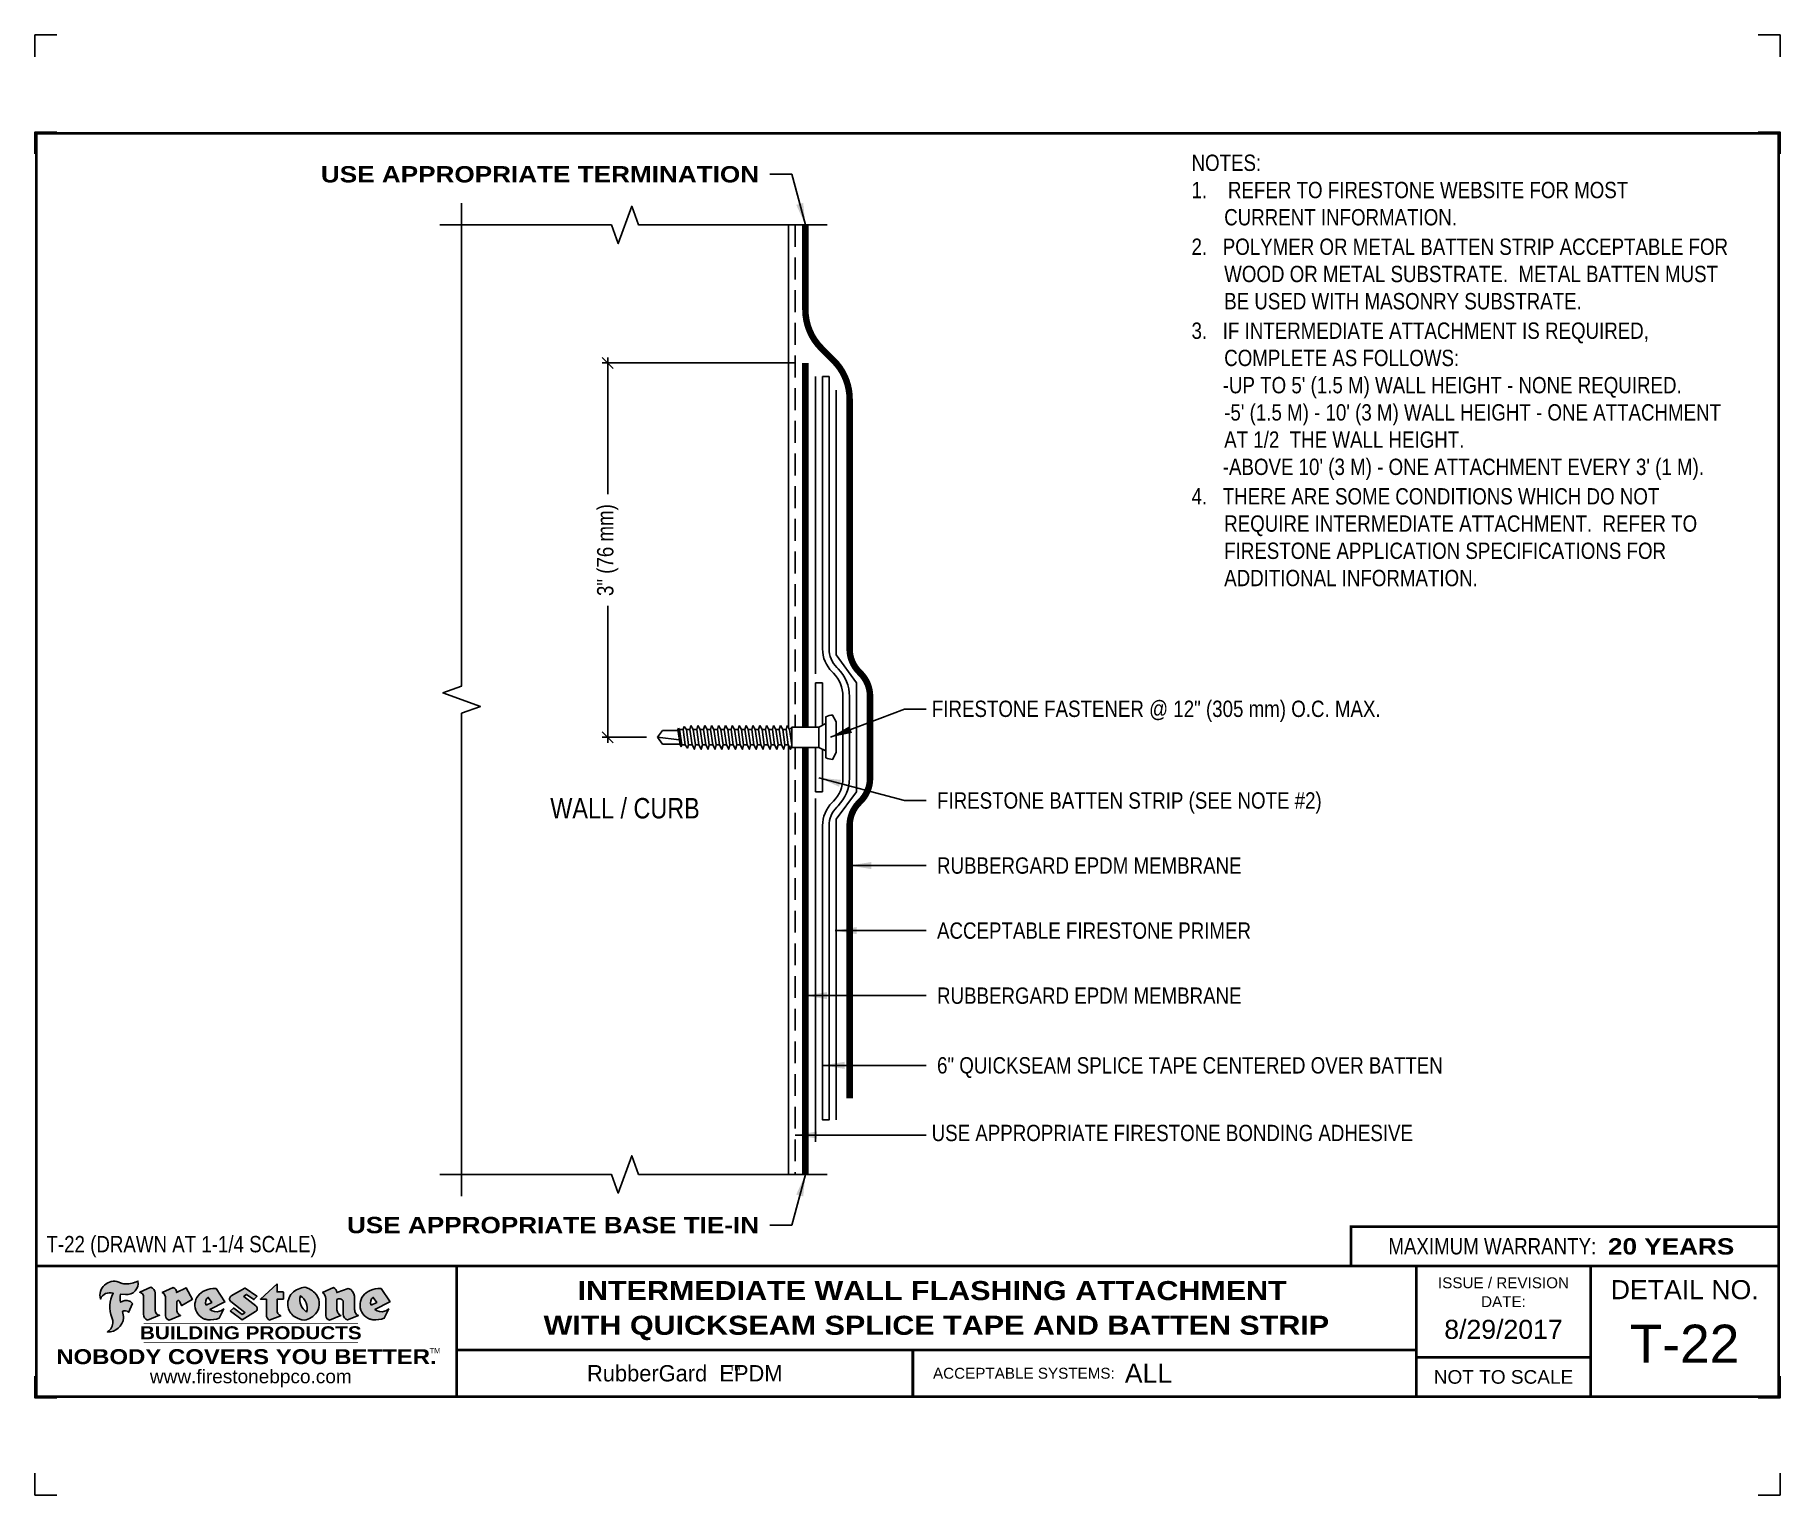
# Model space of a CAD drawing. Header units: inches. Extents: x 255.4 to 275.5, y -129.7 to -112.9.
import ezdxf
from ezdxf.enums import TextEntityAlignment as Align

# ---------------------------------------------------------------- set-up
doc = ezdxf.new("R2010")
doc.units = ezdxf.units.IN
doc.header["$MEASUREMENT"] = 0
doc.linetypes.add('HIDDEN', pattern=[0.375, 0.25, -0.125])
doc.layers.get('0').update_dxf_attribs({"linetype": 'CONTINUOUS'})
doc.layers.get('DEFPOINTS').update_dxf_attribs({"linetype": 'CONTINUOUS'})
for name, color, linetype in [('FSBP-ACCESSORY-FIRESTONE', 7, 'CONTINUOUS'), ('FSBP-ADHESIVE', 1, 'HIDDEN'), ('FSBP-ANNO-NOTE', 7, 'CONTINUOUS'), ('FSBP-MEMBRANE', 7, 'CONTINUOUS'), ('FSBP-TTLB', 7, 'CONTINUOUS'), ('FSBP-TTLB-BORDER', 7, 'CONTINUOUS'), ('FSBP-TTLB-TEXT', 7, 'CONTINUOUS'), ('FSBP-WALL-CURB', 9, 'CONTINUOUS')]:
    doc.layers.add(name, color=color, linetype=linetype)
doc.styles.add('FSBP_ARIAL', font='arial.ttf')
doc.styles.add('FSBP_ARIAL_BOLD', font='')
doc.styles.add('FSBP_ARIAL_NAR', font='ARIALN.TTF')
doc.styles.add('FSBP_BANKGOTHIC', font='bgothm.ttf')
doc.styles.get('FSBP_ARIAL_BOLD').set_extended_font_data('Arial Black')
doc.linetypes.add('ZIGZAG', pattern='A,0.0001,-0.2,[131,ltypeshp.shx,S=0.2,R=0,X=-0.2,Y=0],-0.4,[131,ltypeshp.shx,S=0.2,R=180,X=0.2,Y=0],-0.2', length=0.8001)
doc.dimstyles.new('FSBP-DIM', dxfattribs={"dimtxt": 0.1875, "dimasz": 0.125, "dimexe": 0.0625, "dimexo": 0.125, "dimgap": 0.125, "dimtad": 0, "dimdec": 0, "dimzin": 1, "dimdsep": 46, "dimlunit": 4, "dimtxsty": 'FSBP_ARIAL_NAR', "dimblk": 'OBLIQUE', "dimcen": 0.09375, "dimdle": 0.0625, "dimclrd": 256, "dimclre": 256, "dimclrt": 256, "dimadec": 0, "dimazin": 0, "dimtfac": 1, "dimtdec": 0, "dimtmove": 1, "dimatfit": 3, "dimfxl": 0, "dimtolj": 1, "dimtzin": 0, "dimlwd": -1, "dimlwe": -1, "dimarcsym": 0})
doc.dimstyles.new('FSBP-LEADER', dxfattribs={"dimtxt": 0.1875, "dimasz": 0.25, "dimexe": 0.0625, "dimexo": 0.125, "dimgap": 0.125, "dimtad": 0, "dimtih": 1, "dimtoh": 1, "dimdec": 4, "dimzin": 0, "dimdsep": 46, "dimlunit": 4, "dimtxsty": 'FSBP_ARIAL_NAR', "dimcen": 0.09375, "dimclrd": 256, "dimclre": 256, "dimclrt": 256, "dimadec": 0, "dimazin": 0, "dimtfac": 1, "dimtdec": 4, "dimtofl": 0, "dimtmove": 0, "dimatfit": 3, "dimfxl": 0, "dimtolj": 1, "dimtzin": 0, "dimlwd": -1, "dimlwe": -1, "dimarcsym": 0})

# ---------------------------------------------------------------- blocks, each defined once
blk = doc.blocks.new('FSBP_AP_FASTENER_02')
at = {"layer": 'FSBP-ACCESSORY-FIRESTONE'}
for p, q in [((-0.125, 0), (-0.09375, -0.0625)), ((0.09375, -0.0625), (0.125, 0)), ((-0.09375, -0.0625), (-0.09375, -0.3125)), ((-0.09375, -0.0625), (0.09375, -0.0625)), ((0.09375, -0.0625), (0.09375, -0.3125)), ((-0.09375, -0.3125), (-0.0703125, -0.3325892857142776)), ((-0.0703125, -0.3641565527315151), (-0.0703125, -0.3957238197487527)), ((-0.0703125, -0.4272910867660471), (-0.0703125, -0.4588583537832847)), ((0.0703125, -0.3440672670172376), (0.0703125, -0.3756345340344751)), ((0.0703125, -0.4072018010517695), (0.0703125, -0.4387690680690071)), ((0.0703125, -0.4703363350862446), (0.0703125, -0.501903602103539)), ((-0.0703125, -0.4904256208005222), (-0.0703125, -0.5219928878178166)), ((-0.0703125, -0.5535601548350542), (-0.0703125, -0.5851274218523486)), ((-0.0703125, -0.6166946888695861), (-0.0703125, -0.6482619558868237)), ((0.0703125, -0.5334708691207766), (0.0703125, -0.5650381361380141)), ((0.0703125, -0.5966054031553085), (0.0703125, -0.6281726701725461)), ((-0.0703125, -0.6798292229041181), (-0.0703125, -0.7113964899213556)), ((-0.0703125, -0.7429637569385932), (-0.0703125, -0.7745310239558876)), ((0.0703125, -0.6597399371897836), (0.0703125, -0.691307204207078)), ((0.0703125, -0.7228744712243156), (0.0703125, -0.7544417382415531)), ((0.0703125, -0.7860090052588475), (0.0703125, -0.8175762722760851)), ((-0.0703125, -0.8060982909731251), (-0.0703125, -0.8376655579903627)), ((-0.0703125, -0.8692328250076571), (-0.0703125, -0.9008000920248946)), ((-0.0703125, -0.9323673590421322), (-0.0703125, -0.9639346260594266)), ((0.0703125, -0.8491435392933226), (0.0703125, -0.880710806310617)), ((0.0703125, -0.9122780733278546), (0.0703125, -0.943845340345149)), ((-0.0703125, -0.9955018930766641), (-0.0703125, -1.027069160093902)), ((-0.0703125, -1.058636427111196), (-0.0703125, -1.090203694128434)), ((0.0703125, -0.9754126073623866), (0.0703125, -1.006979874379624)), ((0.0703125, -1.038547141396919), (0.0703125, -1.070114408414156)), ((0.0703125, -1.101681675431394), (0.0703125, -1.133248942448688)), ((-0.0703125, -1.121770961145671), (-0.0703125, -1.153338228162966)), ((-0.0703125, -1.184905495180203), (-0.0703125, -1.216472762197441)), ((-0.0703125, -1.248040029214735), (-0.0703125, -1.279607296231973)), ((0.0703125, -1.164816209465926), (0.0703125, -1.196383476483163)), ((0.0703125, -1.227950743500458), (0.0703125, -1.259518010517695)), ((-0.0703125, -1.31117456324921), (-0.0703125, -1.342741830266505)), ((-0.0625, -1.498492581068092), (-0.0625, -1.35740939234654)), ((0, -1.545367581068092), (0.02460623630037162, -1.344965644303613)), ((0.0625, -1.498492581068092), (0.0625, -1.339552249489429)), ((0.0703125, -1.291085277534933), (0.0703125, -1.322652544552227)), ((0, -1.545367581068092), (-0.06250000000002842, -1.498492581068092)), ((0.0625, -1.498492581068092), (0, -1.545367581068092))]:
    blk.add_line(p, q, dxfattribs=at)
blk.add_lwpolyline([(0.1875, 0, 0.1250000000000271), (0.203125, 0.0625), (0.140625, 0.09375), (-0.140625, 0.09375), (-0.203125, 0.0625, 0.1250000000000271), (-0.1875, 0)], format="xyb", close=True, dxfattribs=at)
for points in [[(-0.109375, -0.3539532763657576), (-0.0703125, -0.3325892857142776), (0.0703125, -0.3125), (0.109375, -0.3227032763657576), (0.0703125, -0.3440672670172376), (-0.0703125, -0.3641565527315151)], [(-0.109375, -0.4170878104002895), (-0.0703125, -0.3957238197487527), (0.0703125, -0.3756345340344751), (0.109375, -0.3858378104002895), (0.0703125, -0.4072018010517695), (-0.0703125, -0.4272910867660471)], [(-0.109375, -0.4802223444347646), (-0.0703125, -0.4588583537832847), (0.0703125, -0.4387690680690071), (0.109375, -0.4489723444347646), (0.0703125, -0.4703363350862446), (-0.0703125, -0.4904256208005222)], [(-0.109375, -0.5433568784692966), (-0.0703125, -0.5219928878178166), (0.0703125, -0.501903602103539), (0.109375, -0.5121068784692966), (0.0703125, -0.5334708691207766), (-0.0703125, -0.5535601548350542)], [(-0.109375, -0.6064914125038285), (-0.0703125, -0.5851274218523486), (0.0703125, -0.5650381361380141), (0.109375, -0.5752414125038285), (0.0703125, -0.5966054031553085), (-0.0703125, -0.6166946888695861)], [(-0.109375, -0.6696259465383037), (-0.0703125, -0.6482619558868237), (0.0703125, -0.6281726701725461), (0.109375, -0.6383759465383037), (0.0703125, -0.6597399371897836), (-0.0703125, -0.6798292229041181)], [(-0.109375, -0.7327604805728356), (-0.0703125, -0.7113964899213556), (0.0703125, -0.691307204207078), (0.109375, -0.7015104805728356), (0.0703125, -0.7228744712243156), (-0.0703125, -0.7429637569385932)], [(-0.109375, -0.7958950146073676), (-0.0703125, -0.7745310239558876), (0.0703125, -0.7544417382415531), (0.109375, -0.7646450146073676), (0.0703125, -0.7860090052588475), (-0.0703125, -0.8060982909731251)], [(-0.109375, -0.8590295486418427), (-0.0703125, -0.8376655579903627), (0.0703125, -0.8175762722760851), (0.109375, -0.8277795486418427), (0.0703125, -0.8491435392933226), (-0.0703125, -0.8692328250076571)], [(-0.109375, -0.9221640826763746), (-0.0703125, -0.9008000920248946), (0.0703125, -0.880710806310617), (0.109375, -0.8909140826763746), (0.0703125, -0.9122780733278546), (-0.0703125, -0.9323673590421322)], [(-0.109375, -0.9852986167109066), (-0.0703125, -0.9639346260594266), (0.0703125, -0.943845340345149), (0.109375, -0.9540486167109066), (0.0703125, -0.9754126073623866), (-0.0703125, -0.9955018930766641)], [(-0.109375, -1.048433150745382), (-0.0703125, -1.027069160093902), (0.0703125, -1.006979874379624), (0.109375, -1.017183150745382), (0.0703125, -1.038547141396919), (-0.0703125, -1.058636427111196)], [(-0.109375, -1.111567684779914), (-0.0703125, -1.090203694128434), (0.0703125, -1.070114408414156), (0.109375, -1.080317684779914), (0.0703125, -1.101681675431394), (-0.0703125, -1.121770961145671)], [(-0.109375, -1.174702218814446), (-0.0703125, -1.153338228162966), (0.0703125, -1.133248942448688), (0.109375, -1.143452218814446), (0.0703125, -1.164816209465926), (-0.0703125, -1.184905495180203)], [(-0.109375, -1.237836752848978), (-0.0703125, -1.216472762197441), (0.0703125, -1.196383476483163), (0.109375, -1.206586752848978), (0.0703125, -1.227950743500458), (-0.0703125, -1.248040029214735)], [(-0.099609375, -1.29957619759773), (-0.0703125, -1.279607296231973), (0.0703125, -1.259518010517695), (0.099609375, -1.271116376169175), (0.0703125, -1.291085277534933), (-0.0703125, -1.31117456324921)], [(-0.0849609375, -1.352726280949355), (-0.0703125, -1.342741830266505), (0.0703125, -1.322652544552227), (0.0849609375, -1.328451727377967), (0.0703125, -1.338436178060817), (-0.0703125, -1.358525463775095)]]:
    blk.add_lwpolyline(points, close=True, dxfattribs=at)
blk.add_lwpolyline([(-0.09375, -0.3125), (0.09375, -0.3125)], dxfattribs=at)
blk = doc.blocks.new('_OBLIQUE')
at = {"color": 0, "linetype": 'ByBlock'}
blk.add_line((-0.5, -0.5), (0.5, 0.5), dxfattribs=at)
blk = doc.blocks.new('*D4')
at = {"layer": 'DEFPOINTS', "color": 0}
for p in [(262.0213424125699, -116.6586940893816), (264.2905954306198, -116.6586940893816), (262.5932609542847, -120.9555690893816)]:
    blk.add_point(p, dxfattribs=at)
at = {"layer": 'FSBP-ANNO-NOTE'}
for p, q in [((264.1655954306198, -116.6586940893816), (261.9588424125699, -116.6586940893816)), ((262.0213424125699, -116.5961940893816), (262.0213424125699, -118.1654833970214)), ((262.0213424125699, -121.0180690893816), (262.0213424125699, -119.4487797817417)), ((262.4682609542847, -120.9555690893816), (261.9588424125699, -120.9555690893816))]:
    blk.add_line(p, q, dxfattribs=at)
at = {"layer": 'FSBP-ANNO-NOTE', "xscale": 0.125, "yscale": 0.125, "zscale": 0.125}
for p, rotation in [((262.0213424125699, -116.6586940893816), 90), ((262.0213424125699, -120.9555690893816), 270)]:
    blk.add_blockref('_OBLIQUE', p, dxfattribs=dict(at, rotation=rotation))
at = {"layer": 'FSBP-ANNO-NOTE', "insert": (262.0213424125699, -118.8071315893815), "char_height": 0.1875, "attachment_point": 5, "rotation": 90, "style": 'FSBP_ARIAL_NAR'}
blk.add_mtext('\\A1;3" (76 mm)', dxfattribs=at)
blk = doc.blocks.new('TTLB-EPDM_2')
at = {"layer": 'FSBP-TTLB-TEXT'}
h = blk.add_hatch(color=1, dxfattribs=at)
edge = h.paths.add_edge_path()
edge.add_arc((1.037309769669573, -0.1982514792917306), 0.1319107607348553, 264.0410451462098, 370.3106169565175)
edge.add_arc((1.027551646585694, 0.1214293576525799), 0.3273056962876235, 270.05058356628535, 295.23459397187514, ccw=False)
edge.add_arc((1.022801957313345, -0.06680179986895154), 0.1391656561713503, 249.3281275763668, 272.0749124149863, ccw=False)
edge.add_line((0.9736743133014443, -0.1970076156048179), (0.9474927838574558, -0.1852745150568325))
edge.add_arc((0.8939498971398288, -0.3394262635682071), 0.1631857907024099, 70.84590087378872, 194.3325259843273)
edge.add_arc((0.8444260109029493, -0.4259936440910768), 0.1179914261095279, 70.96950098067128, 156.9641407594482, ccw=False)
edge.add_arc((1.153141409296894, -0.4684497516079468), 0.3110405457095052, 150.3231137483159, 203.2084295854517)
edge.add_arc((0.7562495500622943, -0.6412608153899899), 0.1218587156617311, 0.8849157075190988, 24.34668939894999, ccw=False)
edge.add_arc((0.7493781665697374, -0.6475258110744375), 0.1289731377238325, -58.36655102076742, 3.6216782311386737, ccw=False)
edge.add_arc((0.8256699029544474, -0.5792158350996106), 0.1783301886510354, 267.2205474105585, 354.1381621173521)
edge.add_arc((0.7903121048625305, -0.6011409294291745), 0.212787892960859, 0.9996158580669322, 21.00503380861244)
edge.add_arc((1.01880712263941, -0.5666691048185161), 0.05136395668415847, 40.82117713173261, 125.52727787225791, ccw=False)
edge.add_line((1.057676976260041, -0.5330924682126437), (1.102776947655911, -0.4308018311949837))
edge.add_arc((1.040858222524664, -0.4699705673995949), 0.07326744446031509, 32.31675181867256, 66.31481236598174)
edge.add_arc((1.032262518825329, -0.5063316993097662), 0.1102246948011782, 69.8179132332389, 125.254734720681)
edge.add_arc((1.127708877207287, -0.368959353531244), 0.1659710644737306, 164.1569669952081, 196.5811013160487, ccw=False)
edge.add_line((0.9680425188342383, -0.3236487780942383), (1.023615334387159, -0.3294494641845773))
h = blk.add_hatch(color=1, dxfattribs=at)
edge = h.paths.add_edge_path()
edge.add_line((1.275239419159561, -0.6223407783464694), (1.415345367376062, -0.5660418822574371))
edge.add_arc((1.421019305783958, -0.5090099247487757), 0.05731350411836949, 181.9717871001989, 264.31851000495806, ccw=False)
edge.add_line((1.363739737527226, -0.5109819325197265), (1.363412352251203, -0.3102363679013962))
edge.add_arc((1.294263659668751, -0.3103491388303989), 0.06914878453844908, 0.0934405599591014, 72.42834396969012)
edge.add_line((1.315139561173908, -0.2444268274366692), (1.186839444240604, -0.3024209471341379))
edge.add_arc((1.175246268095289, -0.3585110609420917), 0.05727567197445628, -0.017399788185912257, 78.322067691347, ccw=False)
edge.add_line((1.232521937428658, -0.3585284546236807), (1.232574268422297, -0.555126496687123))
edge.add_arc((1.305699496415486, -0.5558575689677219), 0.07312888236350451, 179.4272023230205, 245.3845503102953)
h = blk.add_hatch(color=1, dxfattribs=at)
edge = h.paths.add_edge_path()
edge.add_line((1.792026821926584, -0.3839679064720229), (1.722158956877934, -0.2518542302253621))
edge.add_arc((1.720119655279638, -0.2529327078887852), 0.002306916790721817, 27.87197133405656, 117.3766794470751)
edge.add_line((1.719058846382097, -0.250884159729182), (1.610638460368705, -0.3070279753467702))
edge.add_arc((1.547088841662962, -0.3061026658494403), 0.06355635479880145, 359.165808011073, 425.8793658831422)
edge.add_line((1.573061729235633, -0.2480956029480268), (1.446879247402876, -0.3051325108639702))
edge.add_arc((1.407812067100189, -0.370357133046621), 0.07602957263902092, -3.441403975725109, 59.07992244284969, ccw=False)
edge.add_line((1.483704536400296, -0.3749210150788969), (1.483704536400296, -0.5723838140635706))
edge.add_arc((1.54053746518044, -0.568254406115083), 0.05698275005415228, 184.1557352478595, 255.3066498366543)
edge.add_line((1.526084036778343, -0.6233736605654059), (1.657291340682093, -0.570650514527486))
edge.add_arc((1.688298576827198, -0.5021390388423987), 0.0752015358480571, 207.5160880841914, 245.649226723163, ccw=False)
edge.add_arc((1.721050197024907, -0.4914488168456328), 0.1093332836229113, 179.4823365255141, 204.5537900001094, ccw=False)
edge.add_line((1.611721375809452, -0.4904610114968335), (1.611721375809452, -0.4126404716788983))
edge.add_arc((1.628589765097195, -0.414159299036043), 0.01693662875851176, 28.356188110622725, 174.8549701683585, ccw=False)
edge.add_arc((1.627340435522395, -0.4197189881350504), 0.02111886817708033, 22.216893572439517, 40.10213956426492, ccw=False)
edge.add_line((1.646891420738257, -0.4117336534413738), (1.666638796144639, -0.4549750258192233))
edge.add_arc((1.668737246926742, -0.4540167099035481), 0.002306916790685496, 204.545128184284, 299.6323508190091)
edge.add_line((1.669877862091766, -0.4560219186518992), (1.791128135493295, -0.3870515928837648))
edge.add_line((1.791128135493295, -0.3870515928837648), (1.792026821926584, -0.3839679064720229))
h = blk.add_hatch(color=1, dxfattribs=at)
h.paths.add_polyline_path([(2.063388732080512, -0.2583237030618903, 0.02524281661523788), (2.025024361750752, -0.2610532129309178, 0.1213611957758757), (1.901773912052249, -0.3008158885520373, 0.6151668103976068), (1.93274136141747, -0.6099060679591872, 0.05306812109568645), (1.967936229862175, -0.617865745600497, 0.1150932231766138), (2.099126721549737, -0.5994933789882708), (2.151195569562105, -0.4944891916583316, -0.08755405562188731), (2.104230609512001, -0.5187113292177372, -0.265591761123442), (1.992692314386659, -0.5010701623316862), (2.165347897647223, -0.4141184325909109, 0.4518949533370738), (2.166222728871162, -0.4107679608846269)])
h.paths.add_polyline_path([(2.014217313945437, -0.4188965037300676), (1.951113654018855, -0.4515330109460507, -0.3720533890450154), (1.973177450672722, -0.3607130665457561)], flags=16)
h = blk.add_hatch(color=1, dxfattribs=at)
edge = h.paths.add_edge_path()
edge.add_arc((2.260407392426802, -0.3775796671688782), 0.04152450223225729, 123.20805433950699, 232.2027298779723, ccw=False)
edge.add_line((2.237665217914071, -0.3428366421988329), (2.393535971665983, -0.2540943745380986))
edge.add_arc((2.394677353533142, -0.2560991469722482), 0.002306916790741334, 55.64644466176611, 119.65426054492559, ccw=False)
edge.add_line((2.395979141996861, -0.2541946229174954), (2.531809646140459, -0.3470380726374032))
edge.add_arc((2.530468902927946, -0.3489153772789875), 0.002306916790700397, -42.731101238422525, 54.4661353739603, ccw=False)
edge.add_line((2.532163440279987, -0.3504807552658491), (2.498457913851155, -0.3869673252714421))
edge.add_arc((2.496763376499139, -0.3854019472845934), 0.002306916790672934, 233.7527076894875, 317.26889876138785, ccw=False)
edge.add_line((2.495399362263356, -0.38726241234572), (2.413849913492982, -0.3274738082119626))
edge.add_arc((2.412485899257181, -0.3293342732731342), 0.002306916790720064, 53.75270768979358, 124.4135619297835)
edge.add_line((2.41118211687575, -0.3274311136421062), (2.382933981293377, -0.346782838468144))
edge.add_arc((2.38423776367478, -0.3486859980991606), 0.002306916790694898, 124.4135619293799, 231.8459020253626)
edge.add_line((2.382812599816248, -0.3505000469010184), (2.519899969301207, -0.4581994452042721))
edge.add_arc((2.494247019847682, -0.4908523236374461), 0.04152450223225742, -55.21225898295222, 51.84590202520428, ccw=False)
edge.add_line((2.517938320565804, -0.5249552055672808), (2.364434947484597, -0.6179520922513717))
edge.add_arc((2.36323960192349, -0.6159790200102006), 0.002306916790726996, 233.2955624372927, 301.20872157023314, ccw=False)
edge.add_line((2.361860787187538, -0.6178285429225383), (2.231266621301074, -0.5204709167214361))
edge.add_arc((2.232647938930649, -0.5186232623475259), 0.002306916790697672, 135.5134179846393, 233.21798691998708, ccw=False)
edge.add_line((2.231002150870836, -0.5170067083764565), (2.262839375599356, -0.4845937328397696))
edge.add_arc((2.264485163659225, -0.4862102868108537), 0.002306916790748497, 53.0352839999411, 135.513417985369, ccw=False)
edge.add_line((2.265872365996302, -0.4843670465239001), (2.361834678328762, -0.5565872257804898))
edge.add_arc((2.363221880665761, -0.5547439854936304), 0.002306916790627066, 233.0352840000685, 302.2362632414394)
edge.add_line((2.36445241715569, -0.5566953042850713), (2.39428499383348, -0.5378823484768844))
edge.add_arc((2.393054457343549, -0.5359310296853765), 0.002306916790685166, 302.2362632406177, 412.2027298768422)
edge.add_line((2.394468296066179, -0.5341081404551886), (2.234958295420142, -0.4103916733127022))
h = blk.add_hatch(color=1, dxfattribs=at)
edge = h.paths.add_edge_path()
edge.add_line((2.763460561272041, -0.2072496393923444), (2.763460561272041, -0.2969520779963801))
edge.add_arc((2.765767478062699, -0.2969520779963943), 0.00230691679065842, 179.9999999996471, 269.9999999996471)
edge.add_line((2.765767478062685, -0.2992589947870528), (2.835417693520355, -0.2992589947870528))
edge.add_arc((2.835417693520355, -0.3015659115777538), 0.002306916790701052, 0, 90, ccw=False)
edge.add_line((2.837724610311056, -0.3015659115777538), (2.837724610311056, -0.3790761307453892))
edge.add_arc((2.83541769352037, -0.3790761307453749), 0.002306916790686842, 269.99999999964706, 359.99999999964706, ccw=False)
edge.add_line((2.835417693520355, -0.3813830475360618), (2.765767478062685, -0.3813830475360618))
edge.add_arc((2.765767478062699, -0.3836899643267202), 0.00230691679065842, 90.00000000035294, 180.0000000003529)
edge.add_line((2.763460561272041, -0.3836899643267344), (2.763460561272041, -0.5033995910642801))
edge.add_arc((2.836735953378943, -0.5071368822038516), 0.07337063740681413, 177.0802527808789, 245.3249543133826)
edge.add_line((2.806105814540615, -0.5738080530967267), (2.674529557384915, -0.6226036013049594))
edge.add_arc((2.708610405062069, -0.564298408791804), 0.06753517344606039, 177.0345319916277, 239.6926428024901, ccw=False)
edge.add_line((2.641165668230087, -0.560804539009709), (2.641165668230087, -0.3836899643267344))
edge.add_arc((2.638858751439429, -0.3836899643267202), 0.00230691679065842, 359.9999999996471, 449.999999999647)
edge.add_line((2.638858751439443, -0.3813830475360618), (2.572857950769389, -0.3813830475360618))
edge.add_line((2.572857950769389, -0.3813830475360618), (2.763460561272041, -0.2072496393923444))
h = blk.add_hatch(color=1, dxfattribs=at)
edge = h.paths.add_edge_path(flags=16)
edge.add_arc((2.940363509127394, -0.4847985213681437), 0.1684614578629418, 344.5558804047865, 417.0140046669545)
edge.add_arc((3.194458079644619, -0.3883534532477785), 0.1684614578629414, 164.5558804047864, 237.0140046669546)
edge = h.paths.add_edge_path()
edge.add_arc((3.069375116502199, -0.4399344555144872), 0.1828726885096673, 136.0914512150047, 191.213418978326)
edge.add_arc((3.064939550433406, -0.4318234379590333), 0.1803148804748503, 194.0167254156723, 240.6663730831859)
edge.add_arc((3.098047041778981, -0.3845058757092554), 0.2378525180183701, 239.2975390661776, 264.2889872773176)
edge.add_arc((3.04884478212623, -0.4190232383793012), 0.203760689247156, 277.1986764832036, 326.503572961274)
edge.add_arc((3.077739326803546, -0.4341046616465112), 0.171374865791709, 325.3768876809902, 406.3828327799087)
edge.add_arc((3.011839488065919, -0.4896144380417797), 0.2571945645850002, 44.28462553519766, 73.82901434867304)
edge.add_arc((3.117152499586992, -0.4983433120546693), 0.2579560664039132, 97.50292863483666, 134.1039137579027)
h = blk.add_hatch(color=1, dxfattribs=at)
edge = h.paths.add_edge_path()
edge.add_line((3.322690228557462, -0.5721896537377091), (3.322690228557462, -0.3749210150788969))
edge.add_arc((3.246797759257384, -0.3703571330465745), 0.076029572638996, 356.5585960242387, 419.0799224428129)
edge.add_line((3.285864939560099, -0.3051325108639702), (3.412047421392799, -0.2480956029480268))
edge.add_arc((3.386074533820159, -0.3061026658494941), 0.06355635479883807, 0.3962622833877276, 65.87936588318718, ccw=False)
edge.add_line((3.449629368605429, -0.3056631084210863), (3.580526418688805, -0.2593848434574539))
edge.add_arc((3.555744121700958, -0.3530904070730321), 0.09692726601172152, 2.366977007666776, 75.18615851992018, ccw=False)
edge.add_line((3.652588689330287, -0.3490873311063041), (3.652588689330287, -0.4883770011386872))
edge.add_arc((3.761877549389556, -0.4914934052703811), 0.1093332836229047, 178.3666365323574, 204.5537900000422)
edge.add_arc((3.729125929191727, -0.5021836272670953), 0.07520153584796169, 207.5160880841711, 245.2240541443093)
edge.add_line((3.697611150971852, -0.5704631245385627), (3.572585913552643, -0.6207021253773775))
edge.add_arc((3.59534718600759, -0.5526356419907701), 0.07177131519198746, 180.3328587115751, 251.51018566665869, ccw=False)
edge.add_line((3.523577081955409, -0.5530525936986663), (3.523577081955409, -0.4153032515383615))
edge.add_arc((3.486319529276879, -0.4148773504126441), 0.0372599868942854, 359.3450650296066, 449.0500281941028)
edge.add_arc((3.482769874121713, -0.4419622099033496), 0.06447454900600783, 86.29402372314017, 119.8211331593848)
edge.add_line((3.450707067966732, -0.3860252459975726), (3.450707067966732, -0.4904610114968335))
edge.add_arc((3.560035889182251, -0.491448816845647), 0.1093332836229751, 179.4823365255069, 204.5537900001023)
edge.add_arc((3.527284268984408, -0.5021390388424952), 0.07520153584796385, 207.5160880841699, 245.6492267231416)
edge.add_line((3.496277032839316, -0.570650514527486), (3.365069728935509, -0.6233736605654059))
edge.add_arc((3.37950248606194, -0.5682868177318081), 0.05694615642555727, 183.9298782390169, 255.318496325343, ccw=False)
h = blk.add_hatch(color=1, dxfattribs=at)
h.paths.add_polyline_path([(3.957695472291277, -0.2583237030618903, 0.02524281661523822), (3.919331101961575, -0.2610532129309178, 0.1085638477195505), (3.807890832595604, -0.2939221658134414, 0.6425897848490651), (3.827048101628293, -0.6099060679591872, 0.05306812109569052), (3.862242970072884, -0.617865745600497, 0.1150932231766133), (3.993433461760503, -0.5994933789882708), (4.045502309772871, -0.4944891916583316, -0.08755405562189084), (3.998537349722767, -0.5187113292177372, -0.2655917611234366), (3.886999054597368, -0.5010701623316862), (4.059654637857989, -0.4141184325909109, 0.4518949533370731), (4.060529469081928, -0.4107679608846269)])
h.paths.add_polyline_path([(3.90852405415626, -0.4188965037300676), (3.845420394229677, -0.4515330109460507, -0.3720533890450147), (3.867484190883488, -0.3607130665457561)], flags=16)
at = {"layer": 'DEFPOINTS', "linetype": 'Continuous', "ltscale": 1.75}
for points in [[(-0.015625, 13.88083333333333), (-0.015625, 14.13083333333333), (0.234375, 14.13083333333333)], [(20.01562500000003, 13.88083333333333), (20.01562500000003, 14.13083333333333), (19.76562500000003, 14.13083333333333)], [(-0.015625, -2.380833333333342), (-0.015625, -2.630833333333342), (0.234375, -2.630833333333342)], [(20.01562500000003, -2.380833333333342), (20.01562500000003, -2.630833333333342), (19.76562500000003, -2.630833333333342)]]:
    blk.add_lwpolyline(points, dxfattribs=at)
at = {"layer": 'DEFPOINTS', "color": 1}
for points in [[(0.234375, 13.015625), (-0.015625, 13.015625), (-0.015625, 12.765625)], [(20.015625, 12.765625), (20.015625, 13.015625), (19.765625, 13.015625)], [(0.234375, -1.515625), (-0.015625, -1.515625), (-0.015625, -1.265625)], [(20.015625, -1.265625), (20.015625, -1.515625), (19.765625, -1.515625)]]:
    blk.add_lwpolyline(points, dxfattribs=at)
at = {"layer": 'FSBP-TTLB', "const_width": 0.03125}
blk.add_lwpolyline([(15.09028770518938, 0), (20, 0), (20, 0.4512598240669945), (15.09028770518938, 0.4512598240669945)], close=True, dxfattribs=at)
for points in [[(0, 0), (0, -1.5), (20, -1.5), (20, 0), (0, 0)], [(4.825208527206769, 0), (4.825208527206769, -0.9643749050531198)], [(15.84028770518938, 0), (15.84028770518938, -0.9643749050531198)], [(17.84110496735593, 0), (17.84110496735593, -1.5)], [(20, 0), (20, -1.5)], [(4.825208527206769, -0.9643749050531198), (15.84028770518938, -0.9643749050531198)], [(4.825208527206769, -0.9643749050531198), (4.825208527206769, -1.5)], [(15.84028770518938, -0.9643749050531198), (15.84028770518938, -1.5)], [(15.84028770518938, -1.048740175933006), (17.84110496735593, -1.048740175933006)]]:
    blk.add_lwpolyline(points, dxfattribs=at)
at = {"layer": 'FSBP-TTLB-BORDER', "const_width": 0.03125}
blk.add_lwpolyline([(20, 0), (20, 13), (0, 13), (0, 0)], dxfattribs=at)
at = {"layer": 'FSBP-TTLB-TEXT', "color": 1}
blk.add_line((0.7358432058323388, -0.379822754145593), (0.7358432058323388, -0.379822754145593), dxfattribs=at)
for points in [[(1.023615323725323, -0.3294494630716969, 0.5000510906601082), (1.167090420776901, -0.1746414942047778, -0.1103304102359608), (1.027840608309816, -0.2058762110801382, -0.09957876667165425), (0.9736743133014443, -0.1970076156048179), (0.9474927838574558, -0.1852745150568325, 0.5978159689075124), (0.7358432058323388, -0.379822754145593, -0.3938834584182213), (0.8828996422548698, -0.3144510229727047, 0.2349406564350952), (0.86727108227484, -0.5910237178633082, -0.1027304183841549), (0.8780937320133262, -0.6393788197974146, -0.2772692352614086), (0.8170223912655956, -0.7573362346216896, 0.3985429150902959), (1.003067614090241, -0.5974286950643517, 0.0875124847930418), (0.9889600163401155, -0.5248671157293501, -0.3874031597924062), (1.057676976260041, -0.5330924682126437), (1.102776947655911, -0.4308018311949837, 0.1494423498871741), (1.07029056398062, -0.4028746979725923, 0.2467195073738216), (0.9686394281704906, -0.4163228904100862, -0.1424285161541127), (0.9680425188342383, -0.3236487780942383), (1.023615334387159, -0.3294494641845773)], [(2.166222728871162, -0.4107679608846269), (2.063388732080512, -0.2583237030618903, 0.02524281661523788), (2.025024361750752, -0.2610532129309178, 0.1085638477195265), (1.913584092384895, -0.2939221658134414, 0.6425897848491228), (1.93274136141747, -0.6099060679591872, 0.05306812109568648), (1.967936229862175, -0.617865745600497, 0.1150932231766137), (2.099126721549737, -0.5994933789882708), (2.151195569562105, -0.4944891916583316, -0.0875540556218873), (2.104230609512001, -0.5187113292177372, -0.2655917611234418), (1.992692314386659, -0.5010701623316862), (2.165347897647223, -0.4141184325909109)], [(2.763460561272041, -0.2072496393923444), (2.763460561272041, -0.2969520779963801, 0.4142135623730958), (2.765767478062685, -0.2992589947870528), (2.835417693520355, -0.2992589947870528, -0.414213562373095), (2.837724610311056, -0.3015659115777538), (2.837724610311056, -0.3790761307453892, -0.4142135623730938), (2.835417693520355, -0.3813830475360618), (2.765767478062685, -0.3813830475360618, 0.4142135623730958), (2.763460561272041, -0.3836899643267344), (2.763460561272041, -0.5033995910642801, 0.3068985753588853), (2.806105814540615, -0.5738080530967267), (2.674529557384915, -0.6226036013049594, -0.2804194150632976), (2.641165668230087, -0.560804539009709), (2.641165668230087, -0.3836899643267344, 0.414213562373095), (2.638858751439443, -0.3813830475360618), (2.572857950769389, -0.3813830475360618), (2.763460561272041, -0.2072496393923444)], [(4.060529469081928, -0.4107679608846269), (3.957695472291277, -0.2583237030618903, 0.02524281661523788), (3.919331101961575, -0.2610532129309178, 0.1085638477195265), (3.807890832595604, -0.2939221658134414, 0.6425897848491228), (3.827048101628293, -0.6099060679591872, 0.05306812109568648), (3.862242970072884, -0.617865745600497, 0.1150932231766137), (3.993433461760503, -0.5994933789882708), (4.045502309772871, -0.4944891916583316, -0.0875540556218873), (3.998537349722767, -0.5187113292177372, -0.2655917611234418), (3.886999054597368, -0.5010701623316862), (4.059654637857989, -0.4141184325909109)], [(4.059654637857989, -0.4141184325909109, 0.4518949533370731), (4.060529469081928, -0.4107679608846269, 0.4518949533370731)]]:
    blk.add_lwpolyline(points, format="xyb", dxfattribs=at)
for points in [[(1.275239419159561, -0.6223407783464694), (1.415345367376062, -0.5660418822574371, -0.3756100036733062), (1.363739737527226, -0.5109819325197265), (1.363412352251203, -0.3102363679013962, 0.3265360292958048), (1.315139561173908, -0.2444268274366692), (1.186839444240604, -0.3024209471341379, -0.3557863980845349), (1.232521937428658, -0.3585284546236807), (1.232574268422297, -0.555126496687123, 0.2960110723418457)], [(1.792026821926584, -0.3839679064720229), (1.722158956877934, -0.2518542302253621, 0.4116839150163434), (1.719058846382097, -0.250884159729182), (1.610638460368705, -0.3070279753467702, 0.2996033003794034), (1.573061729235633, -0.2480956029480268), (1.446879247402876, -0.3051325108639702, -0.2797757560995365), (1.483704536400296, -0.3749210150788969), (1.483704536400296, -0.5723838140635706, 0.320828638474519), (1.526084036778343, -0.6233736605654059), (1.657291340682093, -0.570650514527486, -0.1679398621276611), (1.621603752698661, -0.5368819723450571, -0.1098333365370753), (1.611721375809452, -0.4904610114968335), (1.611721375809452, -0.4126404716788983, -0.743334502655012), (1.64349420176768, -0.4061152228778298, -0.07819791644735608), (1.646891420738257, -0.4117336534413738), (1.666638796144639, -0.4549750258192233, 0.4404648714563479), (1.669877862091766, -0.4560219186518992), (1.791128135493295, -0.3870515928837648)], [(1.951113654018855, -0.4515330109460507), (2.014217313945437, -0.4188965037300676), (1.973177450672722, -0.3607130665457561, 0.3720533890450154)], [(2.234958295420142, -0.4103916733127022, -0.5150044486718882), (2.237665217914071, -0.3428366421988329), (2.393535971665983, -0.2540943745380986, -0.2867822934100265), (2.395979141996861, -0.2541946229174954), (2.531809646140459, -0.3470380726374032, -0.4515027974650387), (2.532163440279987, -0.3504807552658491), (2.498457913851155, -0.3869673252714421, -0.3814439164929681), (2.495399362263356, -0.38726241234572), (2.413849913492982, -0.3274738082119626, 0.3184718635035665), (2.41118211687575, -0.3274311136421062), (2.382933981293377, -0.346782838468144, 0.5064094529656681), (2.382812599816248, -0.3505000469010184), (2.519899969301207, -0.4581994452042721, -0.5043597839115849), (2.517938320565804, -0.5249552055672808), (2.364434947484597, -0.6179520922513717, -0.3053163970316367), (2.361860787187538, -0.6178285429225383), (2.231266621301074, -0.5204709167214361, -0.4541703869768119), (2.231002150870836, -0.5170067083764565), (2.262839375599356, -0.4845937328397696, -0.3762644290664977), (2.265872365996302, -0.4843670465239001), (2.361834678328762, -0.5565872257804898, 0.3114700032088108), (2.36445241715569, -0.5566953042850713), (2.39428499383348, -0.5378823484768844, 0.520381097387146), (2.394468296066179, -0.5341081404551886)], [(2.937624918725987, -0.3131105398334029, 0.2452625673097023), (2.889993533867141, -0.4754966266250307, 0.2064059665179019), (2.976604338974084, -0.5890186876871866, 0.1094800500670344), (3.074378098474654, -0.6211778035979165, 0.2185147641853038), (3.218764944843201, -0.5314757029352819, 0.3689489483072479), (3.195959963110113, -0.3100352223135445, 0.1296305888694145), (3.0834694040758, -0.242595816912754, 0.1610736375384317)], [(3.10274193015772, -0.5296595419651595, 0.3271311138286319), (3.032079658614293, -0.3434924326507627, 0.3271311138286322)], [(3.322690228557462, -0.5721896537377091), (3.322690228557462, -0.3749210150788969, 0.2797757560995341), (3.285864939560099, -0.3051325108639702), (3.412047421392799, -0.2480956029480268, -0.2937618496109166), (3.449629368605429, -0.3056631084210863), (3.580526418688805, -0.2593848434574539, -0.3288760160581939), (3.652588689330287, -0.3490873311063041), (3.652588689330287, -0.4883770011386872, 0.114762897203527), (3.662431105063263, -0.536926560769686, 0.166032965990522), (3.697611150971852, -0.5704631245385627), (3.572585913552643, -0.6207021253773775, -0.3209557512194564), (3.523577081955409, -0.5530525936986663), (3.523577081955409, -0.4153032515383615, 0.4127061514896111), (3.48693727661589, -0.3776224848030694, 0.1473421876160361), (3.450707067966732, -0.3860252459975726), (3.450707067966732, -0.4904610114968335, 0.1098333365370753), (3.460589444855941, -0.5368819723450855, 0.1679398621276611), (3.496277032839316, -0.570650514527486), (3.365069728935509, -0.6233736605654059, -0.3219729545308964), (3.322690228557462, -0.5721896537377091, 29.1476284739)], [(3.845420394229677, -0.4515330109460507), (3.90852405415626, -0.4188965037300676), (3.867484190883488, -0.3607130665457561, 0.3720533890450154)]]:
    blk.add_lwpolyline(points, format="xyb", close=True, dxfattribs=at)
at = {"layer": 'FSBP-TTLB-TEXT'}
for points, const_width in [([(1.233926579809207, -0.6584455781731435), (3.691229482685259, -0.6584455781731577)], 0.0078125), ([(1.233926579809207, -0.8761560960495984), (3.691229482685259, -0.8761560960495842)], 0.0078125), ([(10.06152282927678, -0.9643749050531198), (10.06152282927678, -1.5)], 0.03125)]:
    blk.add_lwpolyline(points, dxfattribs=dict(at, const_width=const_width))
at = {"layer": 'FSBP-TTLB-TEXT', "color": 1}
for centre, start, end in [((1.789987520328282, -0.3850463841354355), 299.6323508193319, 27.87197133380463), ((2.164310260790558, -0.412058050385383), 296.7304547840455, 34.00233684987403)]:
    blk.add_arc(centre, 0.00230691679068068, start, end, dxfattribs=at)
at = {"layer": 'FSBP-TTLB-TEXT', "style": 'FSBP_ARIAL_NAR'}
blk.add_text('MAXIMUM WARRANTY:', height=0.1875, dxfattribs=at).set_placement((17.90516569312837, 0.2256299120335257), align=Align.MIDDLE_RIGHT)
at = {"layer": 'FSBP-TTLB-TEXT'}
for s, height, style, p in [('ISSUE / REVISION', 0.125, 'FSBP_ARIAL', (16.84069633627263, -0.1938496373466023)), ('DETAIL NO.', 0.21875, 'FSBP_ARIAL', (18.92055248367797, -0.2724398367368792)), ('DATE:', 0.125, 'FSBP_ARIAL', (16.84069633627263, -0.409973105348854)), ('www.firestonebpco.com', 0.15625, 'FSBP_ARIAL', (2.462578031247233, -1.268657306740124)), ('RubberGard  EPDM', 0.1875, 'FSBP_BANKGOTHIC', (7.443365678241776, -1.23218745252656)), ('TM', 0.0625, 'FSBP_BANKGOTHIC', (8.023397742165457, -1.169706269210366)), ('NOT TO SCALE', 0.15625, 'FSBP_ARIAL', (16.84069633627263, -1.274370087966503))]:
    blk.add_text(s, height=height, dxfattribs=dict(at, style=style)).set_placement(p, align=Align.MIDDLE_CENTER)
at = {"layer": 'FSBP-TTLB-TEXT', "lineweight": 18, "style": 'FSBP_ARIAL_BOLD'}
blk.add_text('BUILDING PRODUCTS', height=0.1484375, dxfattribs=at).set_placement((2.462578031247233, -0.7673008371113639), align=Align.MIDDLE_CENTER)
at = {"layer": 'FSBP-TTLB-TEXT', "color": 1}
for s, height, style, p in [('NOBODY COVERS YOU BETTER.', 0.171875, 'FSBP_ARIAL_BOLD', (2.412604263603384, -1.041650450587369)), ('TM', 0.0625, 'FSBP_BANKGOTHIC', (4.576671173373001, -0.9725745042934193))]:
    blk.add_text(s, height=height, dxfattribs=dict(at, style=style)).set_placement(p, align=Align.MIDDLE_CENTER)
at = {"layer": 'FSBP-TTLB-TEXT', "style": 'FSBP_ARIAL'}
blk.add_text('ACCEPTABLE SYSTEMS:', height=0.125, dxfattribs=at).set_placement((10.29281281591562, -1.23218745252656), align=Align.MIDDLE_LEFT)
at = {"layer": 'FSBP-TTLB-TEXT'}
for tag, height, style, p in [('MAXIMUM_WARRANTY', 0.1875, 'FSBP_ARIAL_BOLD', (18.03987100774941, 0.2240244307510579)), ('ACCPT_SYSTEMS', 0.21875, 'FSBP_ARIAL', (12.49438170418193, -1.23218745252656))]:
    blk.add_attdef(tag, text='', height=height, dxfattribs=dict(at, style=style)).set_placement(p, align=Align.MIDDLE_LEFT)
for tag, height, style, p in [('DETAIL_DESCP_LINE_1', 0.21875, 'FSBP_ARIAL_BOLD', (10.33118450231211, -0.2831249841755152)), ('DETAIL_DESCP_LINE_2', 0.21875, 'FSBP_ARIAL_BOLD', (10.33118450231211, -0.6812499208775904)), ('ISSUE_REV_DATE', 0.21875, 'FSBP_ARIAL', (16.84069633627263, -0.7282559425942452)), ('DETAIL_NUMBER', 0.4375, 'FSBP_ARIAL', (18.91941590748775, -0.8931630692489421))]:
    blk.add_attdef(tag, text='', height=height, dxfattribs=dict(at, style=style)).set_placement(p, align=Align.MIDDLE_CENTER)

msp = doc.modelspace()

# ---------------------------------------------------------------- linework, layer by layer
at = {"layer": 'FSBP-ACCESSORY-FIRESTONE'}
for p, q in [((264.4077829306198, -120.3305690893815), (264.4859079306198, -120.3305690893815)), ((264.4077829306198, -120.8383815893816), (264.4077829306198, -120.3305690893815)), ((264.4859079306198, -120.3305690893815), (264.4859079306198, -120.8188503393816)), ((264.4077829306198, -121.5805690893816), (264.4077829306198, -121.0727565893816)), ((264.4859079306198, -121.0922878393816), (264.4859079306198, -121.5805690893816)), ((264.4859079306198, -121.5805690893816), (264.4077829306198, -121.5805690893816))]:
    msp.add_line(p, q, dxfattribs=at)
at = {"layer": 'FSBP-ADHESIVE', "linetype": 'HIDDEN'}
for p, q in [((264.1734079306199, -115.0741635266454), (264.1734079306199, -120.8383815893816)), ((264.1734079306199, -121.0727565893816), (264.1734079306199, -125.9739121471495))]:
    msp.add_line(p, q, dxfattribs=at)
at = {"layer": 'FSBP-ADHESIVE', "linetype": 'ZIGZAG', "ltscale": 0.17}
for p, q in [((264.4077829306198, -116.8149440893815), (264.4077829306198, -120.225804624462)), ((264.6421579306196, -116.9711940893815), (264.6421579306196, -120.009429273625)), ((264.6421579306196, -120.009429273625), (264.8765329306197, -120.3305690893815)), ((264.8765329306197, -120.3305690893815), (264.8765329306197, -121.5805690893816)), ((264.6421579306199, -121.8944366360443), (264.8765329306197, -121.5805690893816)), ((264.4077829306198, -121.6586940893816), (264.4077829306198, -125.5989121471495)), ((264.6421579306199, -121.8944366360443), (264.6421579306197, -125.3489121471495))]:
    msp.add_line(p, q, dxfattribs=at)
at = {"layer": 'FSBP-MEMBRANE', "linetype": 'Continuous', "const_width": 0.07421875}
msp.add_lwpolyline([(264.7984079306198, -125.0989121471495), (264.7984079306198, -121.9702741752714, -0.198912367379645), (264.9082428876749, -121.7051091323264), (264.9229479735647, -121.6904040464366, 0.1989123673796548), (265.0327829306197, -121.4252390034917), (265.0327829306197, -120.4858991752715, 0.1989123673796351), (264.9229479735647, -120.2207341323265), (264.9082428876747, -120.2060290464365, -0.198912367379645), (264.7984079306196, -119.9408640034916), (264.7984079306196, -117.0738275658647, 0.1989123673796589), (264.6153496688613, -116.6318858276232), (264.4736536923783, -116.4901898511402, -0.1989123673796544), (264.2905954306198, -116.0482481128986), (264.2905954306198, -115.0741635266454)], format="xyb", dxfattribs=at)
at = {"layer": 'FSBP-MEMBRANE', "const_width": 0.07421875}
for points in [[(264.2905954306198, -120.8383815893816), (264.2905954306198, -116.6586940893816)], [(264.2905954306198, -125.9739121471495), (264.2905954306198, -121.0727565893816)]]:
    msp.add_lwpolyline(points, dxfattribs=at)
at = {"layer": 'FSBP-MEMBRANE'}
for points in [[(264.5624704306198, -119.6214110891207), (264.5624704306196, -116.8149440893816), (264.4874704306196, -116.8149440893816), (264.4874704306199, -119.9408640034919, 0.1989123673795974), (264.5973053876749, -120.2060290464368), (264.6120104735647, -120.2207341323266, -0.1989123673795567), (264.7218454306197, -120.4858991752714), (264.7218454306198, -121.4252390034916, -0.1989123673797852), (264.6120104735647, -121.6904040464367), (264.5973053876749, -121.7051091323265, 0.1989123673796994), (264.4874704306198, -121.9702741752715), (264.4874704306199, -125.3489121471495), (264.5624704306198, -125.3489121471495), (264.5624704306198, -122.3444325138836)], [(264.5624704306198, -119.6214110891207), (264.56247043062, -119.9408640034919, 0.1989123673795989), (264.6505672190911, -120.1535484650206), (264.6652723049809, -120.1682535509104, -0.1989123673795538), (264.7968454306197, -120.4858991752714), (264.7968454306198, -121.4252390034916, -0.1989123673797852), (264.6652723049809, -121.7428846278529), (264.6505672190911, -121.7575897137427, 0.1989123673796907), (264.5624704306198, -121.9702741752715), (264.5624704306198, -122.3444325138836)]]:
    msp.add_lwpolyline(points, format="xyb", dxfattribs=at)
at = {"layer": 'FSBP-WALL-CURB'}
for p, q in [((264.0952829306199, -115.0741635266454), (264.0952829306199, -120.8421702734673)), ((264.0952829306199, -121.0441848389069), (264.0952829306199, -125.9739121471495))]:
    msp.add_line(p, q, dxfattribs=at)
for points in [[(260.0952829306199, -115.0741635266454), (262.06403293062, -115.0741635266454), (262.14215793062, -115.2888102000403), (262.29840793062, -114.8595168532504), (262.37653293062, -115.0741635266454), (264.5405954306198, -115.0741635266454)], [(260.0952829306199, -115.0741635266454), (262.06403293062, -115.0741635266454), (262.14215793062, -115.2888102000403), (262.29840793062, -114.8595168532505), (262.37653293062, -115.0741635266454), (264.5405954306198, -115.0741635266454)], [(260.3452829306199, -126.2239121471495), (260.3452829306199, -120.6802878368974), (260.5599296040148, -120.6021628368974), (260.130636257225, -120.4459128368974), (260.3452829306199, -120.3677878368974), (260.3452829306199, -114.8241635266454)], [(260.0952829306199, -125.9739121471495), (262.06403293062, -125.9739121471495), (262.14215793062, -126.1885588205443), (262.29840793062, -125.7592654737546), (262.37653293062, -125.9739121471495), (264.5405954306198, -125.9739121471495)]]:
    msp.add_lwpolyline(points, dxfattribs=at)

# ---------------------------------------------------------------- block references
msp.add_blockref('TTLB-EPDM_2', (255.4627011304547, -127.0240378368975)).add_auto_attribs({'DETAIL_DESCP_LINE_1': 'INTERMEDIATE WALL FLASHING ATTACHMENT ', 'DETAIL_DESCP_LINE_2': 'WITH QUICKSEAM SPLICE TAPE AND BATTEN STRIP', 'ACCPT_SYSTEMS': 'ALL', 'ISSUE_REV_DATE': '8/29/2017', 'DETAIL_NUMBER': 'T-22', 'MAXIMUM_WARRANTY': '20 YEARS'})
at = {"layer": 'FSBP-ACCESSORY-FIRESTONE', "xscale": 1.25, "yscale": 1.25, "zscale": 1.25, "rotation": 270}
msp.add_blockref('FSBP_AP_FASTENER_02', (264.5249704306198, -120.9555690893816), dxfattribs=at)

# ---------------------------------------------------------------- texts
at = {"layer": 'DEFPOINTS', "style": 'FSBP_ARIAL_NAR'}
msp.add_text('T-22 (DRAWN AT 1-1/4 SCALE)', height=0.1875, dxfattribs=at).set_placement((255.5798584845292, -126.7740378368975), align=Align.MIDDLE_LEFT)
at = {"layer": 'FSBP-ANNO-NOTE', "style": 'FSBP_ARIAL_BOLD'}
for s, p in [('USE APPROPRIATE TERMINATION', (263.7593373795941, -114.4931147599828)), ('USE APPROPRIATE BASE TIE-IN', (263.7593373795941, -126.5549609138121))]:
    msp.add_text(s, height=0.1875, dxfattribs=at).set_placement(p, align=Align.MIDDLE_RIGHT)
at = {"layer": 'FSBP-ANNO-NOTE', "style": 'FSBP_ARIAL_NAR'}
for s, p in [('FIRESTONE BATTEN STRIP (SEE NOTE #2)', (265.8016692530269, -121.6815412714958)), ('RUBBERGARD EPDM MEMBRANE', (265.8016692530269, -122.4282904270762)), ('ACCEPTABLE FIRESTONE PRIMER', (265.8016692530269, -123.1750395826566)), ('RUBBERGARD EPDM MEMBRANE', (265.8016692530269, -123.921788738237)), ('6" QUICKSEAM SPLICE TAPE CENTERED OVER BATTEN', (265.8016692530269, -124.7216853727519))]:
    msp.add_text(s, height=0.1875, dxfattribs=at).set_placement(p, align=Align.MIDDLE_LEFT)
msp.add_text('WALL / CURB', height=0.234375, dxfattribs=at).set_placement((262.2202829306199, -121.7702741517923), align=Align.MIDDLE_CENTER)
at = {"layer": 'FSBP-ANNO-NOTE', "insert": (268.7227938891228, -114.267314328592), "char_height": 0.1875, "attachment_point": 1, "style": 'FSBP_ARIAL_NAR'}
msp.add_mtext_dynamic_manual_height_columns("\\A1;NOTES:\\P1.    REFER TO FIRESTONE WEBSITE FOR MOST \\P{\\W6.27837; }CURRENT INFORMATION.\\P{\\H0.08333x;\\W9.4179;        \\W1;\\P}2.   POLYMER OR METAL BATTEN STRIP ACCEPTABLE FOR \\P{\\W6.27837; }WOOD OR METAL SUBSTRATE.  METAL BATTEN MUST \\P{\\W6.27837; }BE USED WITH MASONRY SUBSTRATE.\\P{\\H0.08333x; \\P}3.   IF INTERMEDIATE ATTACHMENT IS REQUIRED, \\P{\\W6.27837; }COMPLETE AS FOLLOWS:\\P      -UP TO 5' (1.5 M) WALL HEIGHT - NONE REQUIRED.\\P{\\W6.27837; }-5' (1.5 M) - 10' (3 M) WALL HEIGHT - ONE ATTACHMENT    \\P{\\W6.27837; }AT 1/2  THE WALL HEIGHT.\\P      -ABOVE 10' (3 M) - ONE ATTACHMENT EVERY 3' (1 M).\\P{\\H0.08333x;\\P}4.   THERE ARE SOME CONDITIONS WHICH DO NOT \\P{\\W6.27837; }REQUIRE INTERMEDIATE ATTACHMENT.  REFER TO \\P{\\W6.27837; }FIRESTONE APPLICATION SPECIFICATIONS FOR \\P{\\W6.27837; }ADDITIONAL INFORMATION.", width=6.143737281981885, gutter_width=5, heights=[5.327921993792188], dxfattribs=at)
at = {"layer": 'FSBP-ANNO-NOTE', "char_height": 0.1875, "attachment_point": 1, "style": 'FSBP_ARIAL_NAR'}
for s, insert, width in [('FIRESTONE FASTENER @ 12" (305 mm) O.C. MAX.', (265.7421931494927, -120.5352563342687), 5.795854129491345), ('USE APPROPRIATE FIRESTONE BONDING ADHESIVE', (265.7399309326756, -125.4040845767631), 7.870066149558766)]:
    msp.add_mtext(s, dxfattribs=dict(at, insert=insert, width=width))

# ---------------------------------------------------------------- dimensions: what is measured, and where the dimension line sits
at = {"layer": 'FSBP-ANNO-NOTE'}
dim = msp.add_linear_dim(base=(262.0213424125699, -116.6586940893816), p1=(262.5932609542847, -120.9555690893816), p2=(264.2905954306198, -116.6586940893816), angle=90, text='3" (76 mm)', dimstyle='FSBP-DIM', dxfattribs=at)
dim.commit()
dim.dimension.update_dxf_attribs({"geometry": '*D4', "text_midpoint": (262.0213424125699, -118.8071315893815)})

# ---------------------------------------------------------------- leaders
for points in [[(264.2905954306198, -115.0741635266454), (264.1343373795941, -114.4931147599828), (263.8843373795941, -114.4931147599828)], [(264.5774165272501, -120.9555690893816), (265.4266692530269, -120.6340108659154), (265.6766692530269, -120.6340108659154)], [(264.4468454306198, -121.4198339899427), (265.4266692530269, -121.6815412714958), (265.6766692530269, -121.6815412714958)], [(264.7984079306196, -122.4282904270762), (265.6766692530269, -122.4282904270762)], [(264.6307575997021, -123.1750395826566), (265.6766692530269, -123.1750395826566)], [(264.2905954306198, -123.921788738237), (265.6766692530269, -123.921788738237)], [(264.4916709489281, -124.7216853727519), (265.6766692530269, -124.7216853727519)], [(264.1734079306199, -125.5215820072668), (265.6766692530269, -125.5215820072668)], [(264.2905954306198, -125.9739121471495), (264.1343373795941, -126.554960913812), (263.8843373795941, -126.554960913812)]]:
    msp.add_leader(points, dimstyle='FSBP-LEADER', dxfattribs=at)

doc.saveas('drawing.dxf')
